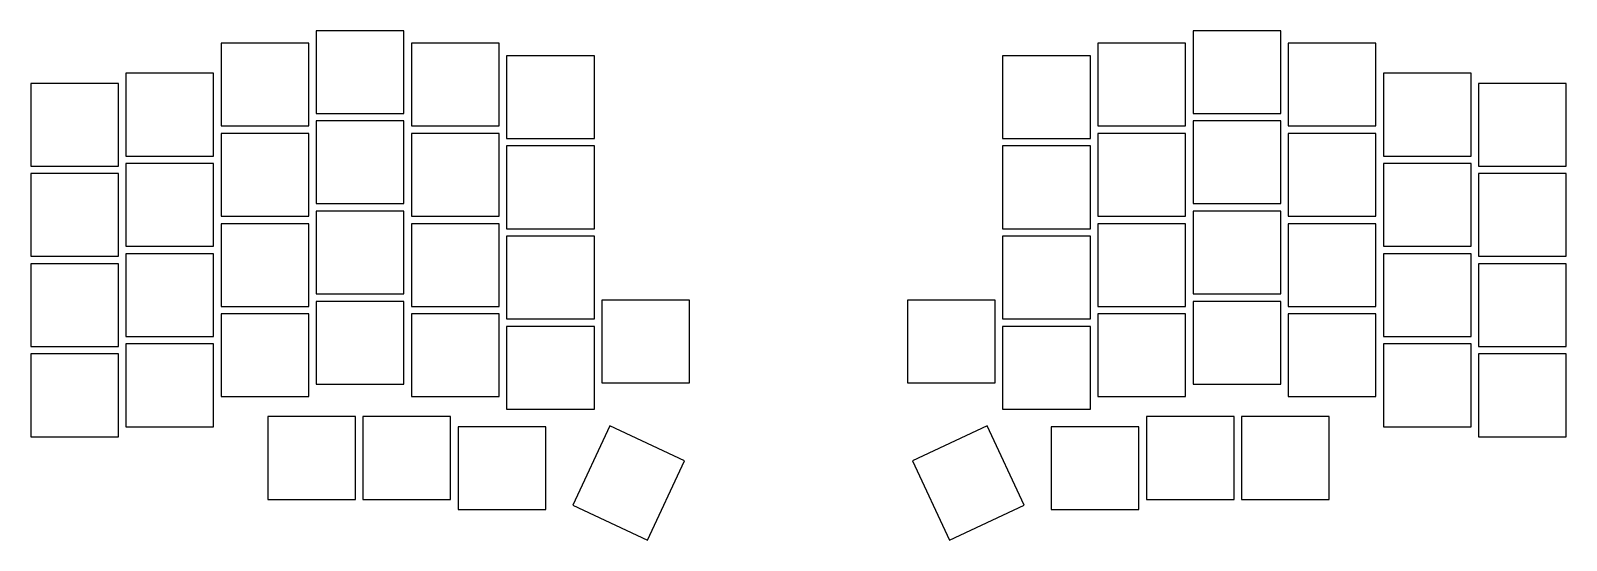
# Model space of a CAD drawing. Header units: millimetres. Extents: x 91 to 398, y -129 to -27.
import ezdxf

# ---------------------------------------------------------------- set-up
doc = ezdxf.new("R2010")
doc.units = ezdxf.units.MM

msp = doc.modelspace()

# ---------------------------------------------------------------- linework, layer by layer
for p, q in [((165.75, -27.25), (148.25, -27.25)), ((148.25, -27.25), (148.25, -43.75)), ((165.75, -43.75), (165.75, -27.25)), ((340.75, -27.25), (323.25, -27.25)), ((323.25, -27.25), (323.25, -43.75)), ((340.75, -43.75), (340.75, -27.25)), ((146.75, -29.75), (129.25, -29.75)), ((129.25, -29.75), (129.25, -46.25)), ((146.75, -46.25), (146.75, -29.75)), ((184.75, -29.75), (167.25, -29.75)), ((167.25, -29.75), (167.25, -46.25)), ((184.75, -46.25), (184.75, -29.75)), ((321.75, -29.75), (304.25, -29.75)), ((304.25, -29.75), (304.25, -46.25)), ((321.75, -46.25), (321.75, -29.75)), ((359.75, -29.75), (342.25, -29.75)), ((342.25, -29.75), (342.25, -46.25)), ((359.75, -46.25), (359.75, -29.75)), ((203.75, -32.25), (186.25, -32.25)), ((186.25, -32.25), (186.25, -48.75)), ((203.75, -48.75), (203.75, -32.25)), ((302.75, -32.25), (285.25, -32.25)), ((285.25, -32.25), (285.25, -48.75)), ((302.75, -48.75), (302.75, -32.25)), ((127.75, -35.75), (110.25, -35.75)), ((110.25, -35.75), (110.25, -52.25)), ((127.75, -52.25), (127.75, -35.75)), ((378.75, -35.75), (361.25, -35.75)), ((361.25, -35.75), (361.25, -52.25)), ((378.75, -52.25), (378.75, -35.75)), ((108.75, -37.75), (91.25, -37.75)), ((91.25, -37.75), (91.25, -54.25)), ((108.75, -54.25), (108.75, -37.75)), ((397.75, -37.75), (380.25, -37.75)), ((380.25, -37.75), (380.25, -54.25)), ((397.75, -54.25), (397.75, -37.75)), ((148.25, -43.75), (165.75, -43.75)), ((165.75, -45.25), (148.25, -45.25)), ((148.25, -45.25), (148.25, -61.75)), ((165.75, -61.75), (165.75, -45.25)), ((323.25, -43.75), (340.75, -43.75)), ((340.75, -45.25), (323.25, -45.25)), ((323.25, -45.25), (323.25, -61.75)), ((340.75, -61.75), (340.75, -45.25)), ((129.25, -46.25), (146.75, -46.25)), ((146.75, -47.75), (129.25, -47.75)), ((129.25, -47.75), (129.25, -64.25)), ((146.75, -64.25), (146.75, -47.75)), ((167.25, -46.25), (184.75, -46.25)), ((184.75, -47.75), (167.25, -47.75)), ((167.25, -47.75), (167.25, -64.25)), ((184.75, -64.25), (184.75, -47.75)), ((186.25, -48.75), (203.75, -48.75)), ((285.25, -48.75), (302.75, -48.75)), ((304.25, -46.25), (321.75, -46.25)), ((321.75, -47.75), (304.25, -47.75)), ((304.25, -47.75), (304.25, -64.25)), ((321.75, -64.25), (321.75, -47.75)), ((342.25, -46.25), (359.75, -46.25)), ((359.75, -47.75), (342.25, -47.75)), ((342.25, -47.75), (342.25, -64.25)), ((359.75, -64.25), (359.75, -47.75)), ((203.75, -50.25), (186.25, -50.25)), ((186.25, -50.25), (186.25, -66.75)), ((203.75, -66.75), (203.75, -50.25)), ((302.75, -50.25), (285.25, -50.25)), ((285.25, -50.25), (285.25, -66.75)), ((302.75, -66.75), (302.75, -50.25)), ((91.25, -54.25), (108.75, -54.25)), ((110.25, -52.25), (127.75, -52.25)), ((127.75, -53.75), (110.25, -53.75)), ((110.25, -53.75), (110.25, -70.25)), ((127.75, -70.25), (127.75, -53.75)), ((361.25, -52.25), (378.75, -52.25)), ((378.75, -53.75), (361.25, -53.75)), ((361.25, -53.75), (361.25, -70.25)), ((378.75, -70.25), (378.75, -53.75)), ((380.25, -54.25), (397.75, -54.25)), ((108.75, -55.75), (91.25, -55.75)), ((91.25, -55.75), (91.25, -72.25)), ((108.75, -72.25), (108.75, -55.75)), ((397.75, -55.75), (380.25, -55.75)), ((380.25, -55.75), (380.25, -72.25)), ((397.75, -72.25), (397.75, -55.75)), ((129.25, -64.25), (146.75, -64.25)), ((148.25, -61.75), (165.75, -61.75)), ((165.75, -63.25), (148.25, -63.25)), ((148.25, -63.25), (148.25, -79.75)), ((165.75, -79.75), (165.75, -63.25)), ((167.25, -64.25), (184.75, -64.25)), ((304.25, -64.25), (321.75, -64.25)), ((323.25, -61.75), (340.75, -61.75)), ((340.75, -63.25), (323.25, -63.25)), ((323.25, -63.25), (323.25, -79.75)), ((340.75, -79.75), (340.75, -63.25)), ((342.25, -64.25), (359.75, -64.25)), ((146.75, -65.75), (129.25, -65.75)), ((129.25, -65.75), (129.25, -82.25)), ((146.75, -82.25), (146.75, -65.75)), ((184.75, -65.75), (167.25, -65.75)), ((167.25, -65.75), (167.25, -82.25)), ((184.75, -82.25), (184.75, -65.75)), ((186.25, -66.75), (203.75, -66.75)), ((285.25, -66.75), (302.75, -66.75)), ((321.75, -65.75), (304.25, -65.75)), ((304.25, -65.75), (304.25, -82.25)), ((321.75, -82.25), (321.75, -65.75)), ((359.75, -65.75), (342.25, -65.75)), ((342.25, -65.75), (342.25, -82.25)), ((359.75, -82.25), (359.75, -65.75)), ((110.25, -70.25), (127.75, -70.25)), ((203.75, -68.25), (186.25, -68.25)), ((186.25, -68.25), (186.25, -84.75)), ((203.75, -84.75), (203.75, -68.25)), ((302.75, -68.25), (285.25, -68.25)), ((285.25, -68.25), (285.25, -84.75)), ((302.75, -84.75), (302.75, -68.25)), ((361.25, -70.25), (378.75, -70.25)), ((91.25, -72.25), (108.75, -72.25)), ((127.75, -71.75), (110.25, -71.75)), ((110.25, -71.75), (110.25, -88.25)), ((127.75, -88.25), (127.75, -71.75)), ((378.75, -71.75), (361.25, -71.75)), ((361.25, -71.75), (361.25, -88.25)), ((378.75, -88.25), (378.75, -71.75)), ((380.25, -72.25), (397.75, -72.25)), ((108.75, -73.75), (91.25, -73.75)), ((91.25, -73.75), (91.25, -90.25)), ((108.75, -90.25), (108.75, -73.75)), ((397.75, -73.75), (380.25, -73.75)), ((380.25, -73.75), (380.25, -90.25)), ((397.75, -90.25), (397.75, -73.75)), ((129.25, -82.25), (146.75, -82.25)), ((148.25, -79.75), (165.75, -79.75)), ((165.75, -81.25), (148.25, -81.25)), ((148.25, -81.25), (148.25, -97.75)), ((165.75, -97.75), (165.75, -81.25)), ((167.25, -82.25), (184.75, -82.25)), ((222.75, -81), (205.25, -81)), ((205.25, -81), (205.25, -97.5)), ((222.75, -97.5), (222.75, -81)), ((283.75, -81), (266.25, -81)), ((266.25, -81), (266.25, -97.5)), ((283.75, -97.5), (283.75, -81)), ((304.25, -82.25), (321.75, -82.25)), ((323.25, -79.75), (340.75, -79.75)), ((340.75, -81.25), (323.25, -81.25)), ((323.25, -81.25), (323.25, -97.75)), ((340.75, -97.75), (340.75, -81.25)), ((342.25, -82.25), (359.75, -82.25)), ((146.75, -83.75), (129.25, -83.75)), ((129.25, -83.75), (129.25, -100.25)), ((146.75, -100.25), (146.75, -83.75)), ((184.75, -83.75), (167.25, -83.75)), ((167.25, -83.75), (167.25, -100.25)), ((184.75, -100.25), (184.75, -83.75)), ((186.25, -84.75), (203.75, -84.75)), ((285.25, -84.75), (302.75, -84.75)), ((321.75, -83.75), (304.25, -83.75)), ((304.25, -83.75), (304.25, -100.25)), ((321.75, -100.25), (321.75, -83.75)), ((359.75, -83.75), (342.25, -83.75)), ((342.25, -83.75), (342.25, -100.25)), ((359.75, -100.25), (359.75, -83.75)), ((110.25, -88.25), (127.75, -88.25)), ((203.75, -86.25), (186.25, -86.25)), ((186.25, -86.25), (186.25, -102.75)), ((203.75, -102.75), (203.75, -86.25)), ((302.75, -86.25), (285.25, -86.25)), ((285.25, -86.25), (285.25, -102.75)), ((302.75, -102.75), (302.75, -86.25)), ((361.25, -88.25), (378.75, -88.25)), ((91.25, -90.25), (108.75, -90.25)), ((108.75, -91.75), (91.25, -91.75)), ((91.25, -91.75), (91.25, -108.25)), ((108.75, -108.25), (108.75, -91.75)), ((127.75, -89.75), (110.25, -89.75)), ((110.25, -89.75), (110.25, -106.25)), ((127.75, -106.25), (127.75, -89.75)), ((378.75, -89.75), (361.25, -89.75)), ((361.25, -89.75), (361.25, -106.25)), ((378.75, -106.25), (378.75, -89.75)), ((380.25, -90.25), (397.75, -90.25)), ((397.75, -91.75), (380.25, -91.75)), ((380.25, -91.75), (380.25, -108.25)), ((397.75, -108.25), (397.75, -91.75)), ((148.25, -97.75), (165.75, -97.75)), ((205.25, -97.5), (222.75, -97.5)), ((266.25, -97.5), (283.75, -97.5)), ((323.25, -97.75), (340.75, -97.75)), ((129.25, -100.25), (146.75, -100.25)), ((167.25, -100.25), (184.75, -100.25)), ((304.25, -100.25), (321.75, -100.25)), ((342.25, -100.25), (359.75, -100.25)), ((186.25, -102.75), (203.75, -102.75)), ((285.25, -102.75), (302.75, -102.75)), ((110.25, -106.25), (127.75, -106.25)), ((156.05, -104.25), (138.55, -104.25)), ((138.55, -104.25), (138.55, -120.75)), ((156.05, -120.75), (156.05, -104.25)), ((175.05, -104.25), (157.55, -104.25)), ((157.55, -104.25), (157.55, -120.75)), ((175.05, -120.75), (175.05, -104.25)), ((194.05, -106.25), (176.55, -106.25)), ((176.55, -106.25), (176.55, -122.75)), ((194.05, -122.75), (194.05, -106.25)), ((206.82, -106.08), (199.43, -121.94)), ((221.77, -113.06), (206.82, -106.08)), ((282.18, -106.08), (267.23, -113.06)), ((289.57, -121.94), (282.18, -106.08)), ((312.45, -106.25), (294.95, -106.25)), ((294.95, -106.25), (294.95, -122.75)), ((312.45, -122.75), (312.45, -106.25)), ((331.45, -104.25), (313.95, -104.25)), ((313.95, -104.25), (313.95, -120.75)), ((331.45, -120.75), (331.45, -104.25)), ((350.45, -104.25), (332.95, -104.25)), ((332.95, -104.25), (332.95, -120.75)), ((350.45, -120.75), (350.45, -104.25)), ((361.25, -106.25), (378.75, -106.25)), ((91.25, -108.25), (108.75, -108.25)), ((380.25, -108.25), (397.75, -108.25)), ((214.38, -128.92), (221.77, -113.06)), ((267.23, -113.06), (274.62, -128.92)), ((138.55, -120.75), (156.05, -120.75)), ((157.55, -120.75), (175.05, -120.75)), ((199.43, -121.94), (214.38, -128.92)), ((274.62, -128.92), (289.57, -121.94)), ((313.95, -120.75), (331.45, -120.75)), ((332.95, -120.75), (350.45, -120.75)), ((176.55, -122.75), (194.05, -122.75)), ((294.95, -122.75), (312.45, -122.75))]:
    msp.add_line(p, q)

doc.saveas('drawing.dxf')
